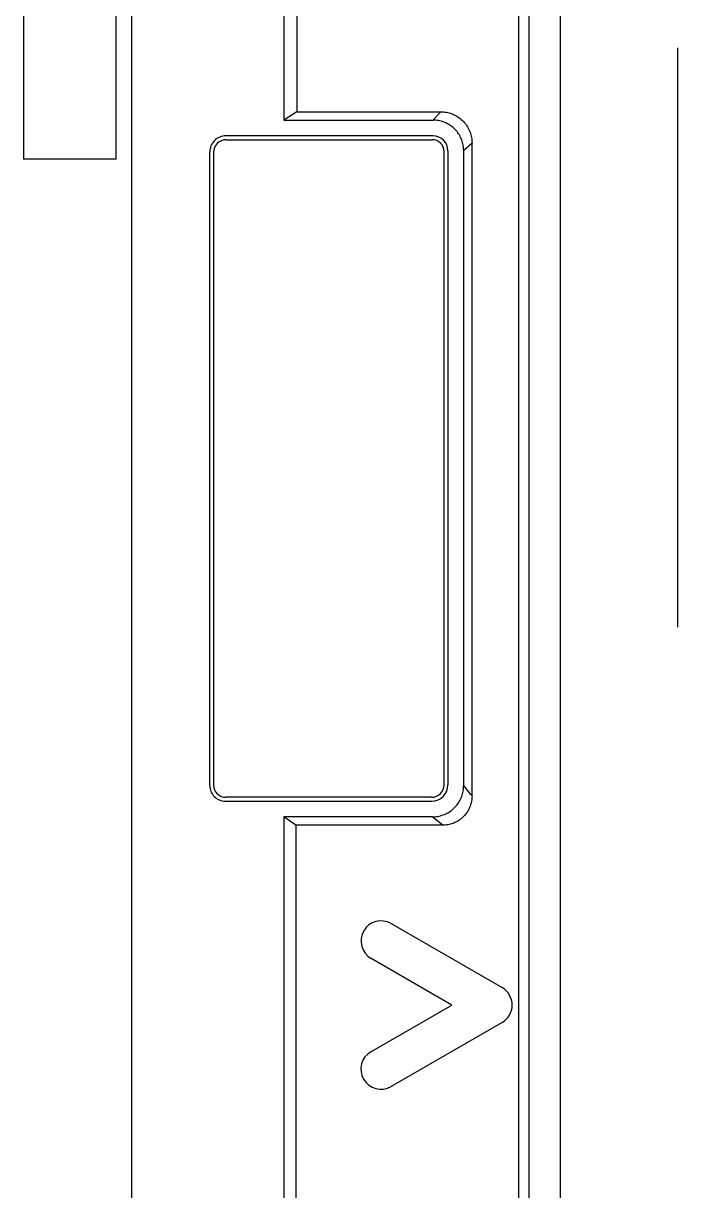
# Model space of a CAD drawing. Extents: x 0 to 144, y 0 to 348.
# Drawn here: x 0 to 42.2, y 232.5 to 307.7 of the extents above; entities that cross this region are included whole.
import ezdxf

# ---------------------------------------------------------------- set-up
doc = ezdxf.new("R2010")
doc.units = 0
doc.layers.add('-15N-THT. THIẾT BỊ ĐÓNG MỞ', color=40, linetype='CONTINUOUS')

# ---------------------------------------------------------------- blocks, each defined once
blk = doc.blocks.new('06 - N - SC VSD ATV630U07~55N4')
at = {"layer": '-15N-THT. THIẾT BỊ ĐÓNG MỞ'}
for p, q in [((-55.208, 146.264), (-55.208, 127.461)), ((-54.366, 145.948), (-54.366, 127.999)), ((-65.023, 144.114), (-65.022, -166)), ((-66.02, 124.952), (-66.02, 143.429)), ((-40.074, 30.868), (-40.074, 143.022)), ((-39.408, 30.953), (-39.408, 143.079)), ((-37.412, 142.297), (-37.412, 31.54)), ((-72, 140.848), (-72, 124.952)), ((-29.836, 132.124), (-29.836, 132.124)), ((-29.836, 132.124), (-29.836, 94.799)), ((-54.366, 127.999), (-55.208, 127.461)), ((-54.366, 127.999), (-45.1, 127.999)), ((-45.17, 127.922), (-45.24, 127.845)), ((-45.1, 127.999), (-45.17, 127.922)), ((-45.1, 127.999), (-45.01, 127.997)), ((-45.01, 127.997), (-44.92, 127.99)), ((-44.92, 127.99), (-44.83, 127.98)), ((-44.83, 127.98), (-44.741, 127.966)), ((-44.741, 127.966), (-44.652, 127.948)), ((-44.652, 127.948), (-44.565, 127.926)), ((-44.565, 127.926), (-44.478, 127.9)), ((-44.478, 127.9), (-44.393, 127.87)), ((-44.393, 127.87), (-44.309, 127.837)), ((-55.208, 127.461), (-45.591, 127.461)), ((-45.521, 127.538), (-45.591, 127.461)), ((-45.503, 127.459), (-45.591, 127.461)), ((-45.24, 127.845), (-45.521, 127.538)), ((-45.414, 127.453), (-45.503, 127.459)), ((-45.327, 127.443), (-45.414, 127.453)), ((-45.24, 127.43), (-45.327, 127.443)), ((-45.153, 127.412), (-45.24, 127.43)), ((-45.068, 127.39), (-45.153, 127.412)), ((-44.983, 127.365), (-45.068, 127.39)), ((-44.9, 127.336), (-44.983, 127.365)), ((-44.818, 127.303), (-44.9, 127.336)), ((-44.738, 127.266), (-44.818, 127.303)), ((-44.659, 127.226), (-44.738, 127.266)), ((-44.582, 127.183), (-44.659, 127.226)), ((-44.508, 127.136), (-44.582, 127.183)), ((-44.435, 127.086), (-44.508, 127.136)), ((-44.309, 127.837), (-44.227, 127.799)), ((-44.227, 127.799), (-44.146, 127.758)), ((-44.146, 127.758), (-44.068, 127.714)), ((-44.068, 127.714), (-43.991, 127.666)), ((-43.991, 127.666), (-43.917, 127.614)), ((-43.917, 127.614), (-43.845, 127.559)), ((-43.845, 127.559), (-43.776, 127.502)), ((-43.776, 127.502), (-43.709, 127.441)), ((-43.709, 127.441), (-43.646, 127.377)), ((-43.646, 127.377), (-43.585, 127.31)), ((-43.585, 127.31), (-43.527, 127.241)), ((-43.527, 127.241), (-43.472, 127.169)), ((-43.472, 127.169), (-43.421, 127.095)), ((-58.947, 126.448), (-58.947, 126.448)), ((-45.604, 126.448), (-58.947, 126.448)), ((-45.604, 126.448), (-45.604, 126.448)), ((-44.365, 127.032), (-44.435, 127.086)), ((-44.297, 126.976), (-44.365, 127.032)), ((-44.232, 126.916), (-44.297, 126.976)), ((-44.17, 126.854), (-44.232, 126.916)), ((-44.11, 126.789), (-44.17, 126.854)), ((-44.054, 126.721), (-44.11, 126.789)), ((-44, 126.651), (-44.054, 126.721)), ((-43.95, 126.578), (-44, 126.651)), ((-43.903, 126.504), (-43.95, 126.578)), ((-43.86, 126.427), (-43.903, 126.504)), ((-43.82, 126.348), (-43.86, 126.427)), ((-43.783, 126.268), (-43.82, 126.348)), ((-43.421, 127.095), (-43.372, 127.018)), ((-43.372, 127.018), (-43.328, 126.94)), ((-43.328, 126.94), (-43.287, 126.859)), ((-43.287, 126.859), (-43.249, 126.777)), ((-43.249, 126.777), (-43.216, 126.693)), ((-43.216, 126.693), (-43.186, 126.608)), ((-43.186, 126.608), (-43.16, 126.521)), ((-43.16, 126.521), (-43.138, 126.434)), ((-43.138, 126.434), (-43.12, 126.345)), ((-58.927, 126.198), (-58.927, 126.198)), ((-58.927, 126.198), (-45.657, 126.198)), ((-45.657, 126.198), (-45.657, 126.198)), ((-43.75, 126.186), (-43.783, 126.268)), ((-43.721, 126.103), (-43.75, 126.186)), ((-43.696, 126.018), (-43.721, 126.103)), ((-43.674, 125.933), (-43.696, 126.018)), ((-43.657, 125.846), (-43.674, 125.933)), ((-43.643, 125.759), (-43.657, 125.846)), ((-43.633, 125.672), (-43.643, 125.759)), ((-43.627, 125.584), (-43.633, 125.672)), ((-43.088, 125.986), (-43.625, 125.495)), ((-43.12, 126.345), (-43.106, 126.256)), ((-43.106, 126.256), (-43.096, 126.166)), ((-43.096, 126.166), (-43.09, 126.076)), ((-43.09, 126.076), (-43.088, 125.986)), ((-43.088, 83.919), (-43.088, 125.986)), ((-66.02, 124.952), (-72, 124.952)), ((-72, 124.952), (-72, 124.952)), ((-66.02, 124.952), (-66.02, 124.952)), ((-59.989, 125.405), (-59.989, 125.405)), ((-59.989, 84.583), (-59.989, 125.405)), ((-59.74, 125.386), (-59.74, 125.386)), ((-59.74, 125.386), (-59.74, 84.62)), ((-44.888, 84.641), (-44.888, 125.429)), ((-44.888, 125.429), (-44.888, 125.429)), ((-44.639, 125.483), (-44.639, 84.633)), ((-44.639, 125.483), (-44.639, 125.483)), ((-43.625, 125.495), (-43.627, 125.584)), ((-43.625, 84.593), (-43.625, 125.495)), ((-29.836, 94.799), (-29.836, 94.799)), ((-59.989, 84.583), (-59.989, 84.583)), ((-59.74, 84.62), (-59.74, 84.62)), ((-44.888, 84.641), (-44.888, 84.641)), ((-44.639, 84.633), (-44.639, 84.633)), ((-43.676, 84.143), (-43.657, 84.232)), ((-43.657, 84.232), (-43.643, 84.322)), ((-43.643, 84.322), (-43.633, 84.412)), ((-43.633, 84.412), (-43.627, 84.502)), ((-43.627, 84.502), (-43.625, 84.593)), ((-43.548, 84.497), (-43.625, 84.593)), ((-43.471, 84.4), (-43.548, 84.497)), ((-43.395, 84.304), (-43.471, 84.4)), ((-43.318, 84.208), (-43.395, 84.304)), ((-58.991, 83.586), (-58.991, 83.586)), ((-58.991, 83.586), (-45.686, 83.586)), ((-45.694, 83.835), (-58.954, 83.835)), ((-58.954, 83.835), (-58.954, 83.835)), ((-45.694, 83.835), (-45.694, 83.835)), ((-45.686, 83.586), (-45.686, 83.586)), ((-44.011, 83.405), (-43.959, 83.48)), ((-43.959, 83.48), (-43.911, 83.556)), ((-43.911, 83.556), (-43.866, 83.635)), ((-43.866, 83.635), (-43.825, 83.716)), ((-43.825, 83.716), (-43.788, 83.799)), ((-43.788, 83.799), (-43.754, 83.883)), ((-43.754, 83.883), (-43.724, 83.968)), ((-43.724, 83.968), (-43.698, 84.055)), ((-43.698, 84.055), (-43.676, 84.143)), ((-43.241, 84.112), (-43.318, 84.208)), ((-43.164, 84.015), (-43.241, 84.112)), ((-43.088, 83.919), (-43.164, 84.015)), ((-43.135, 83.5), (-43.155, 83.418)), ((-43.118, 83.582), (-43.135, 83.5)), ((-43.105, 83.666), (-43.118, 83.582)), ((-43.095, 83.75), (-43.105, 83.666)), ((-43.089, 83.834), (-43.095, 83.75)), ((-43.088, 83.919), (-43.089, 83.834)), ((-44.936, 82.701), (-44.852, 82.735)), ((-44.852, 82.735), (-44.769, 82.772)), ((-44.769, 82.772), (-44.688, 82.813)), ((-44.688, 82.813), (-44.61, 82.858)), ((-44.61, 82.858), (-44.533, 82.906)), ((-44.533, 82.906), (-44.458, 82.958)), ((-44.458, 82.958), (-44.386, 83.013)), ((-44.386, 83.013), (-44.316, 83.071)), ((-44.316, 83.071), (-44.249, 83.132)), ((-44.249, 83.132), (-44.185, 83.196)), ((-44.185, 83.196), (-44.124, 83.263)), ((-44.124, 83.263), (-44.066, 83.333)), ((-44.066, 83.333), (-44.011, 83.405)), ((-43.499, 82.744), (-43.553, 82.679)), ((-43.447, 82.811), (-43.499, 82.744)), ((-43.399, 82.881), (-43.447, 82.811)), ((-43.354, 82.952), (-43.399, 82.881)), ((-43.313, 83.026), (-43.354, 82.952)), ((-43.274, 83.101), (-43.313, 83.026)), ((-43.239, 83.178), (-43.274, 83.101)), ((-43.208, 83.257), (-43.239, 83.178)), ((-43.18, 83.337), (-43.208, 83.257)), ((-43.155, 83.418), (-43.18, 83.337)), ((-55.208, 82.572), (-55.208, 25.438)), ((-45.646, 82.572), (-55.208, 82.572)), ((-54.432, 82.035), (-55.208, 82.572)), ((-54.432, 82.035), (-54.432, 27.99)), ((-44.972, 82.035), (-54.432, 82.035)), ((-45.646, 82.572), (-45.555, 82.574)), ((-44.972, 82.035), (-45.646, 82.572)), ((-45.555, 82.574), (-45.465, 82.58)), ((-45.465, 82.58), (-45.375, 82.59)), ((-45.375, 82.59), (-45.285, 82.604)), ((-45.285, 82.604), (-45.196, 82.623)), ((-45.196, 82.623), (-45.108, 82.645)), ((-45.108, 82.645), (-45.022, 82.671)), ((-45.022, 82.671), (-44.936, 82.701)), ((-44.887, 82.036), (-44.972, 82.035)), ((-44.803, 82.042), (-44.887, 82.036)), ((-44.719, 82.052), (-44.803, 82.042)), ((-44.635, 82.065), (-44.719, 82.052)), ((-44.553, 82.082), (-44.635, 82.065)), ((-44.471, 82.102), (-44.553, 82.082)), ((-44.39, 82.127), (-44.471, 82.102)), ((-44.31, 82.155), (-44.39, 82.127)), ((-44.231, 82.186), (-44.31, 82.155)), ((-44.154, 82.221), (-44.231, 82.186)), ((-44.079, 82.26), (-44.154, 82.221)), ((-44.005, 82.301), (-44.079, 82.26)), ((-43.934, 82.346), (-44.005, 82.301)), ((-43.864, 82.394), (-43.934, 82.346)), ((-43.797, 82.446), (-43.864, 82.394)), ((-43.732, 82.5), (-43.797, 82.446)), ((-43.67, 82.557), (-43.732, 82.5)), ((-43.61, 82.617), (-43.67, 82.557)), ((-43.553, 82.679), (-43.61, 82.617)), ((-48.298, 75.697), (-41.146, 71.568)), ((-48.298, 75.697), (-48.298, 75.697)), ((-44.389, 70.448), (-49.594, 73.453)), ((-49.594, 73.453), (-49.594, 73.453)), ((-41.146, 71.568), (-41.146, 71.568)), ((-49.598, 67.441), (-44.389, 70.448)), ((-44.389, 70.448), (-44.389, 70.448)), ((-41.146, 69.328), (-48.302, 65.196)), ((-41.146, 69.328), (-41.146, 69.328)), ((-49.598, 67.441), (-49.598, 67.441)), ((-48.302, 65.196), (-48.302, 65.196))]:
    blk.add_line(p, q, dxfattribs=at)
for centre, radius, start, end in [((-58.947, 125.405), 1.043, 89.99998, 180.00002), ((-45.604, 125.483), 0.965, 0, 89.99998), ((-58.927, 125.386), 0.813, 89.99998, 180.00002), ((-45.657, 125.429), 0.769, 0, 89.99998), ((-58.991, 84.583), 0.998, 180.00002, 270.00002), ((-58.954, 84.62), 0.786, 180.00002, 270.00002), ((-45.694, 84.641), 0.807, 270.00002, 0), ((-45.686, 84.633), 1.048, 270.00002, 0), ((-48.946, 74.575), 1.296, 60.00003, 240.00001), ((-41.793, 70.448), 1.294, 299.99997, 60.00003), ((-48.95, 66.319), 1.296, 119.99999, 299.99997)]:
    blk.add_arc(centre, radius, start, end, dxfattribs=at)

msp = doc.modelspace()

# ---------------------------------------------------------------- block references
msp.add_blockref('06 - N - SC VSD ATV630U07~55N4', (72, 174))

doc.saveas('drawing.dxf')
